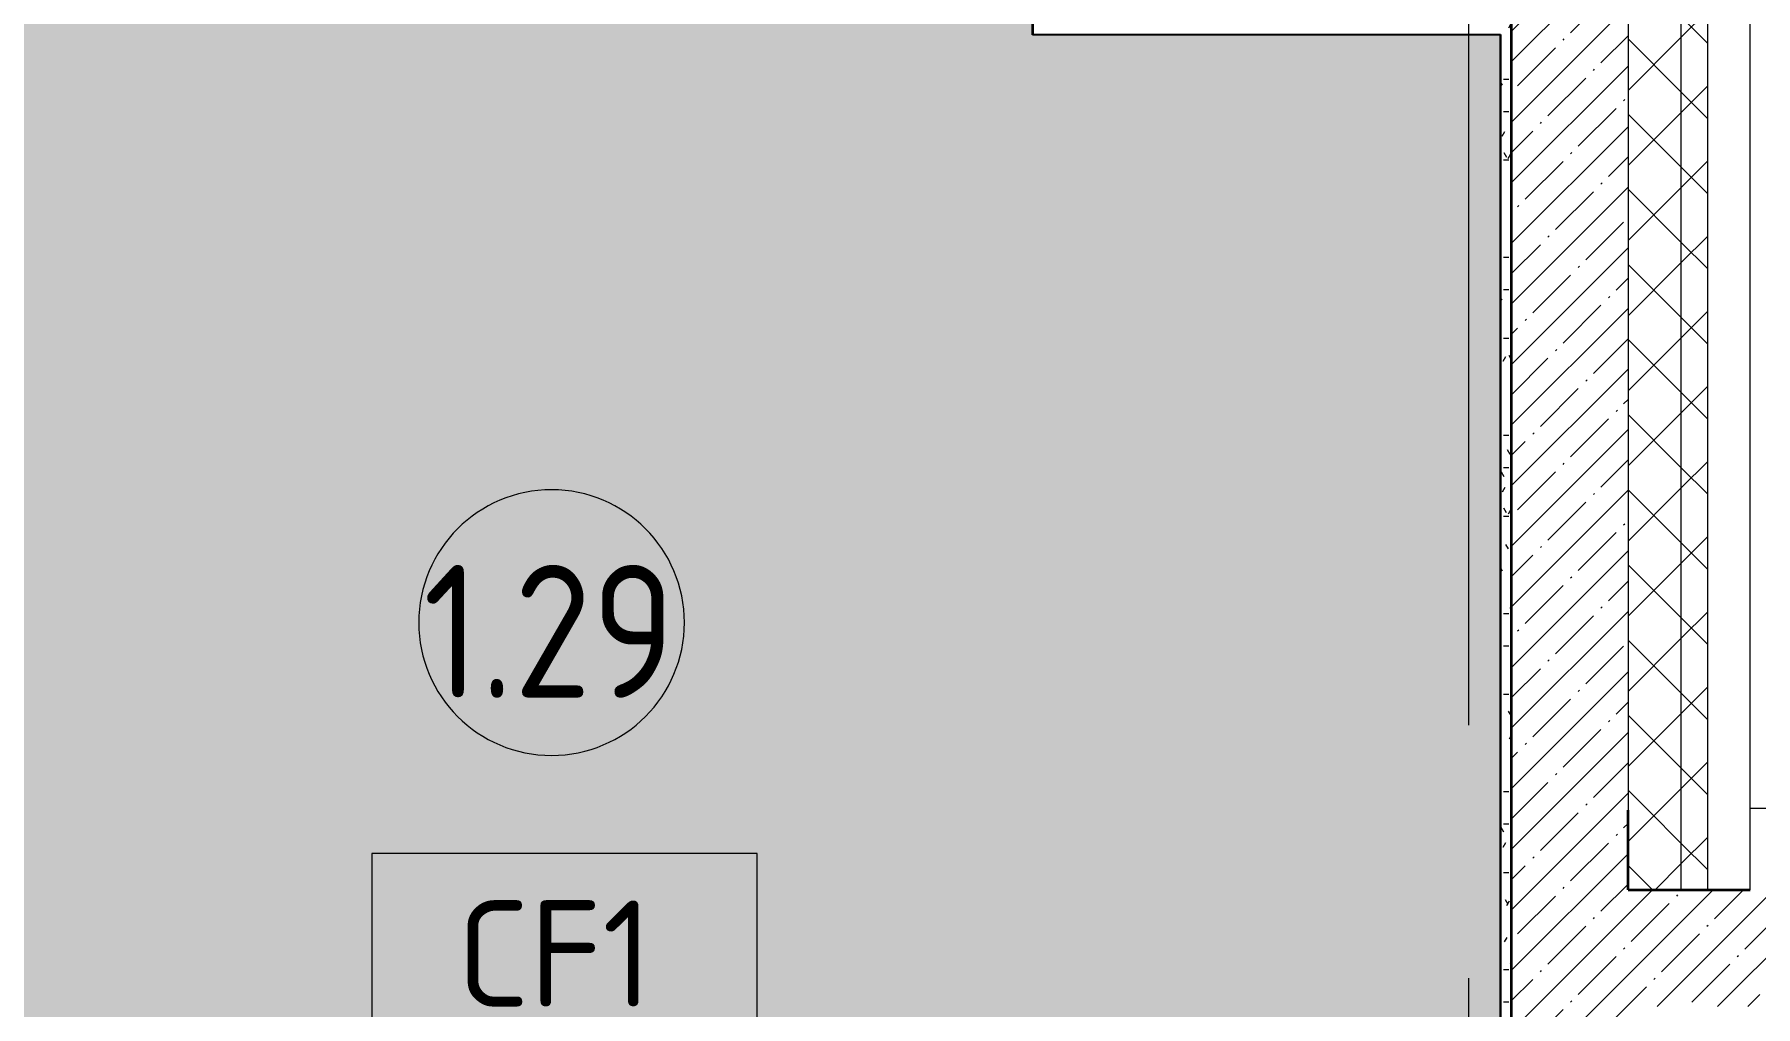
# Model space of a CAD drawing. Header units: millimetres. Extents: x -4196 to 190310, y -8553 to 29000.
# Drawn here: x 30610 to 33850, y 23400 to 25230 of the extents above; entities that cross this region are included whole.
import ezdxf

# ---------------------------------------------------------------- set-up
doc = ezdxf.new("R2010")
doc.units = ezdxf.units.MM
doc.linetypes.add('Осевая', pattern=[3175, 635, -476.25, 1587.5, -476.25])
for name, color, linetype, lineweight in [('A-AREA-IDEN', 7, 'Continuous', 9), ('A-CLNG-IDEN', 7, 'Continuous', 9), ('A-CLNG-PATT', 7, 'Continuous', 9), ('A-WALL', 7, 'Continuous', 9), ('I-WALL', 7, 'Continuous', 9), ('Оси', 7, 'Continuous', 9), ('Оси-2', 7, 'Осевая', 9)]:
    doc.layers.add(name, color=color, linetype=linetype, lineweight=lineweight)
for name, color, linetype, lineweight, true_color in [('A-WALL-1', 7, 'Continuous', 35, 0x3c3c3c), ('A-WALL-2', 7, 'Continuous', 25, 0x3c3c3c), ('A-WALL-3', 7, 'Continuous', 13, 0x3c3c3c), ('A-WALL-FNSH-2', 7, 'Continuous', 13, 0x3c3c3c)]:
    doc.layers.add(name, color=color, linetype=linetype, lineweight=lineweight, true_color=true_color)
doc.styles.add('GOST Common', font='GOST_Common.ttf', dxfattribs={"width": 0.9, "height": 250})
doc.styles.add('GOST Common_1', font='GOST_Common.ttf', dxfattribs={"height": 200})
pattern_1 = [(45, (0, 0), (-57.02463, 57.02463), []), (45, (57.025, 0), (-57.02463, 57.02463), [100.806, -20.161, 3.353, -16.808])]
pattern_2 = [(45, (0, 0), (-70.71068, 70.71068), []), (135, (0, 0), (-70.71068, -70.71068), [])]

# ---------------------------------------------------------------- blocks, each defined once
blk = doc.blocks.new('Марка_Помещения - Номер-25198446-План потолков с обозначением видов отделки и геометрии 1 этажа в осях 1-12')
at = {"layer": 'A-AREA-IDEN'}
for start, end in [(360, 180), (180, 360)]:
    blk.add_arc((0, 0), 2.5, start, end, dxfattribs=at)
blk = doc.blocks.new('М_потолков - Марка_ Имя типа-25382930-План потолков с обозначением видов отделки и геометрии 1 этажа в осях 1-12')
at = {"layer": 'A-CLNG-IDEN'}
for p, q in [((3.625, 1.984375), (-3.625, 1.984375)), ((-3.625, 1.984375), (-3.625, -1.59375)), ((3.625, -1.59375), (3.625, 1.984375)), ((-3.625, -1.59375), (3.625, -1.59375))]:
    blk.add_line(p, q, dxfattribs=at)

msp = doc.modelspace()

# ---------------------------------------------------------------- hatches: boundary and pattern name
at = {"layer": 'A-CLNG-PATT'}
h = msp.add_hatch(color=256, dxfattribs=at)
h.paths.add_polyline_path([(28781, 20121), (33389, 20121), (33389, 21979), (32989, 21979), (32989, 22621), (33369, 22621), (33369, 25229), (32488.5, 25229), (32488.5, 26859), (30631, 26859), (30631, 26479), (28781, 26479), (28781, 21011.4)])
h.paths.add_polyline_path([(29990, 21979), (29990, 22620), (30631, 22620), (30631, 21979)])
at = {"layer": 'A-WALL'}
h = msp.add_hatch(dxfattribs=at)
h.set_pattern_fill('FP_6', color=256, style=0, pattern_type=2)
h.set_pattern_definition(pattern_2)
h.paths.add_polyline_path([(33710, 23769.7), (33760, 23769.7), (33760, 27200), (33710, 27200), (33710, 23772.7)])
h = msp.add_hatch(dxfattribs=at)
h.set_pattern_fill('FP_6', color=256, style=0, pattern_type=2)
h.set_pattern_definition(pattern_2)
h.paths.add_polyline_path([(33610, 23769.7), (33710, 23769.7), (33710, 27100), (33610, 27100), (33610, 24259.3)])
h = msp.add_hatch(dxfattribs=at)
h.set_pattern_fill('FP_6', color=256, style=0, pattern_type=2)
h.set_pattern_definition(pattern_2)
h.paths.add_polyline_path([(33707.8, 23620), (33710, 23620), (33710, 23769.7), (33610, 23769.7), (33610, 23620), (33632.3, 23620)])
h = msp.add_hatch(dxfattribs=at)
h.set_pattern_fill('FP_6', color=256, style=0, pattern_type=2)
h.set_pattern_definition(pattern_2)
h.paths.add_polyline_path([(33710, 23620), (33760, 23620), (33760, 23769.7), (33710, 23769.7), (33710, 23757.5)])
at = {"layer": 'I-WALL'}
h = msp.add_hatch(dxfattribs=at)
h.set_pattern_fill('FP_1', color=256, style=0, pattern_type=2)
h.set_pattern_definition(pattern_1)
h.paths.add_polyline_path([(33390, 22600), (33610, 22600), (33610, 26500), (33390, 26500), (33390, 22991.6)])
h = msp.add_hatch(dxfattribs=at)
h.set_pattern_fill('FP_80', color=256, style=0, pattern_type=2)
h.set_pattern_definition([(0, (0, 0), (121.92, 30.48), [10.058, -81.382, 10.058, -81.382, -487.68]), (0, (0, 0), (121.92, 30.48), [-182.88, 10.058, -172.822, 10.058, -81.382, -213.36]), (0, (0, 0), (121.92, 30.48), [-457.2, 10.058, -50.902, 10.058, -142.342]), (120, (45.72, 15.24), (-87.356454, 90.345817), [10.058, -81.382, 10.058, -81.382, -487.68]), (120, (45.72, 15.24), (-87.356454, 90.345817), [-182.88, 10.058, -172.822, 10.058, -81.382, -213.36]), (120, (45.72, 15.24), (-87.356454, 90.345817), [-457.2, 10.058, -50.902, 10.058, -142.342]), (240, (60.96, 76.2), (-34.563546, -120.825817), [10.058, -81.382, 10.058, -81.382, -487.68]), (240, (60.96, 76.2), (-34.563546, -120.825817), [-182.88, 10.058, -172.822, 10.058, -81.382, -213.36]), (240, (60.96, 76.2), (-34.563546, -120.825817), [-457.2, 10.058, -50.902, 10.058, -142.342])])
h.paths.add_polyline_path([(33389, 22620), (33390, 22620), (33390, 25250), (33370, 25250), (33370, 22620)])
h = msp.add_hatch(dxfattribs=at)
h.set_pattern_fill('FP_1', color=256, style=0, pattern_type=2)
h.set_pattern_definition(pattern_1)
h.paths.add_polyline_path([(34013.1, 23400), (34250.8, 23400), (34250.8, 23620), (33610, 23619.7), (33610, 23400), (34010, 23400)])

# ---------------------------------------------------------------- linework, layer by layer
at = {"layer": 'A-WALL'}
for p, q in [((33760, 23620), (33760, 27250)), ((33710, 23620), (33710, 27200)), ((33840, 23769.7), (33840, 23772.7))]:
    msp.add_line(p, q, dxfattribs=at)
at = {"layer": 'A-WALL-1'}
for p, q in [((33390, 26500), (33390, 22600)), ((33610, 23620), (33610, 23769.7)), ((33610, 23620), (33840, 23620))]:
    msp.add_line(p, q, dxfattribs=at)
at = {"layer": 'A-WALL-2'}
for p, q in [((32489.5, 26860), (32489.5, 25230)), ((32489.5, 25230), (33370, 25230)), ((33370, 25230), (33370, 22620))]:
    msp.add_line(p, q, dxfattribs=at)
at = {"layer": 'A-WALL-3'}
for p, q in [((33840, 23772.7), (33840, 27330)), ((33610, 27100), (33610, 23620)), ((33840, 23620), (33840, 23769.7))]:
    msp.add_line(p, q, dxfattribs=at)
at = {"layer": 'A-WALL-FNSH-2'}
for p, q in [((32488.5, 25229), (32488.5, 26859)), ((33369, 25229), (32488.5, 25229)), ((33369, 22621), (33369, 25229)), ((37991.9, 23772.7), (33840, 23772.7))]:
    msp.add_line(p, q, dxfattribs=at)
at = {"layer": 'Оси'}
msp.add_line((33310, 24898.1), (33310, 27398.1), dxfattribs=at)
at = {"layer": 'Оси-2'}
msp.add_line((33310, 593.7), (33310, 24898.1), dxfattribs=at)

# ---------------------------------------------------------------- block references
at = {"layer": 'A-AREA-IDEN', "xscale": 99.99999999999993, "yscale": 99.99999999999993, "zscale": 99.99999999999993}
msp.add_blockref('Марка_Помещения - Номер-25198446-План потолков с обозначением видов отделки и геометрии 1 этажа в осях 1-12', (31583.5, 24122.8), dxfattribs=at)
at = {"layer": 'A-CLNG-IDEN', "xscale": 99.99999999999993, "yscale": 99.99999999999993, "zscale": 99.99999999999993}
msp.add_blockref('М_потолков - Марка_ Имя типа-25382930-План потолков с обозначением видов отделки и геометрии 1 этажа в осях 1-12', (31607.9, 23490), dxfattribs=at)

# ---------------------------------------------------------------- texts
at = {"layer": 'A-AREA-IDEN', "insert": (31341.7, 24231.4), "char_height": 250, "width": 606.076, "attachment_point": 1, "style": 'GOST Common'}
msp.add_mtext('1.29', dxfattribs=at)
at = {"layer": 'A-CLNG-IDEN', "insert": (31405.1, 23599.7), "char_height": 200, "width": 472.996, "attachment_point": 1, "style": 'GOST Common_1'}
msp.add_mtext('CF1', dxfattribs=at)

doc.saveas('drawing.dxf')
